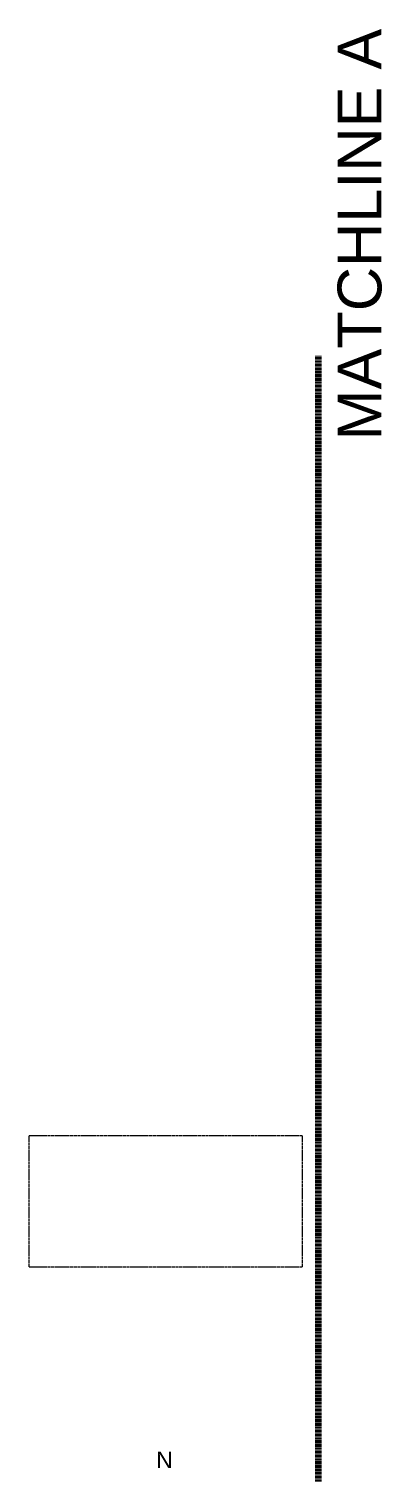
# Model space of a CAD drawing. Header units: inches. Extents: x -529 to 1063, y -2066 to -482.
# Drawn here: x 264.2 to 360.8, y -1634.2 to -1239.2 of the extents above; entities that cross this region are included whole.
import ezdxf

# ---------------------------------------------------------------- set-up
doc = ezdxf.new("R2010")
doc.units = ezdxf.units.IN
doc.header["$MEASUREMENT"] = 0
doc.linetypes.add('Dash', pattern=[0.25, 0.125, -0.125])
doc.linetypes.add('Overhead 1_16_', pattern=[0.101562, 0.0625, -0.039062])
for name, color, linetype, lineweight in [('A-ANNO-MATC', 214, 'Dash', 140), ('E-LITE-EQPM-IDEN', 33, 'Continuous', 9), ('G-ANNO-TEXT', 231, 'Continuous', 9), ('S-STRS-MBND', 31, 'Continuous', 18)]:
    doc.layers.add(name, color=color, linetype=linetype, lineweight=lineweight)
doc.styles.add('Arial', font='arial.ttf', dxfattribs={"height": 4.5})
doc.styles.add('Swis721 Lt BT_1', font='swissl.ttf', dxfattribs={"height": 12})

msp = doc.modelspace()

# ---------------------------------------------------------------- linework, layer by layer
at = {"layer": 'A-ANNO-MATC'}
msp.add_line((343.25, -1328.69), (343.25, -1961.69), dxfattribs=at)
at = {"layer": 'S-STRS-MBND', "linetype": 'Overhead 1_16_', "lineweight": 9}
for p, q in [((338.93, -1542.16), (264.18, -1542.16)), ((264.18, -1542.16), (264.18, -1578.16)), ((338.93, -1542.16), (338.93, -1578.16)), ((338.93, -1578.16), (264.18, -1578.16))]:
    msp.add_line(p, q, dxfattribs=at)

# ---------------------------------------------------------------- texts
at = {"layer": 'E-LITE-EQPM-IDEN', "insert": (298.97, -1628.58), "char_height": 4.5, "width": 5.6055, "attachment_point": 1, "style": 'Arial'}
msp.add_mtext('N', dxfattribs=at)
at = {"layer": 'G-ANNO-TEXT', "color": 7, "insert": (348.59, -1351.87), "char_height": 12, "width": 127.1085, "attachment_point": 1, "rotation": 90, "style": 'Swis721 Lt BT_1'}
msp.add_mtext('MATCHLINE A', dxfattribs=at)

doc.saveas('drawing.dxf')
